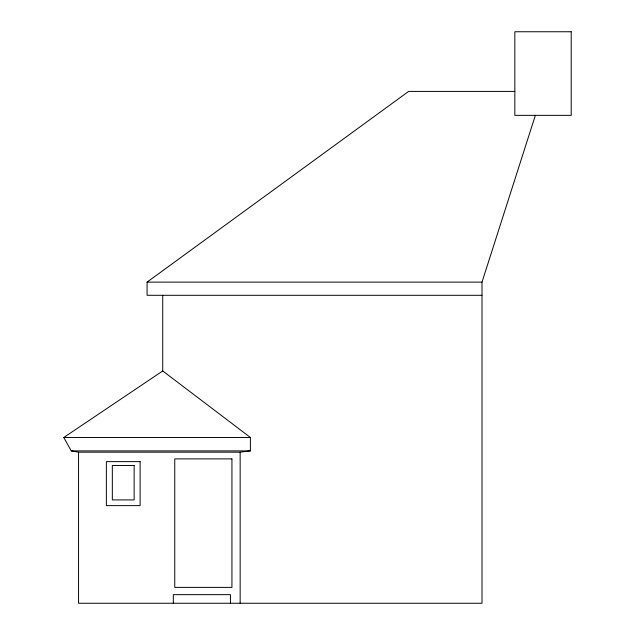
<?xml version="1.0" encoding="UTF-8"?>
<svg xmlns="http://www.w3.org/2000/svg" width="635" height="635" viewBox="0 0 635 635"><rect width="100%" height="100%" fill="white"/><g stroke="black" fill="none" stroke-linecap="round" stroke-linejoin="round"><path stroke-width="0.95" d="M78.557 452.191L240.157 452.191L250.388 450.882L250.388 437.475L162.727 370.951L63.794 437.475L71.223 450.882L78.557 452.191L78.557 603.25L482.005 603.25L482.005 282.123L535.361 115.348M482.005 295.299L147.082 295.299L147.082 282.123L408.638 91.408L514.834 91.408M147.082 282.123L482.005 282.123M63.794 437.475L250.388 437.475M71.223 450.882L250.388 450.882M240.157 452.191L240.157 603.25M230.441 603.25L230.441 594.646L173.315 594.646L173.315 603.25M162.727 295.299L162.727 371.546M571.206 31.75L514.834 31.75L514.834 115.348L571.206 115.348L571.206 31.75M231.934 458.883L174.76 458.883L174.76 587.391L231.934 587.391L231.934 458.883M140.113 461.629L106.37 461.629L106.37 505.619L140.113 505.619L140.113 461.629M134.144 465.503L112.332 465.503L112.332 499.912L134.144 499.912L134.144 465.503"/></g></svg>
